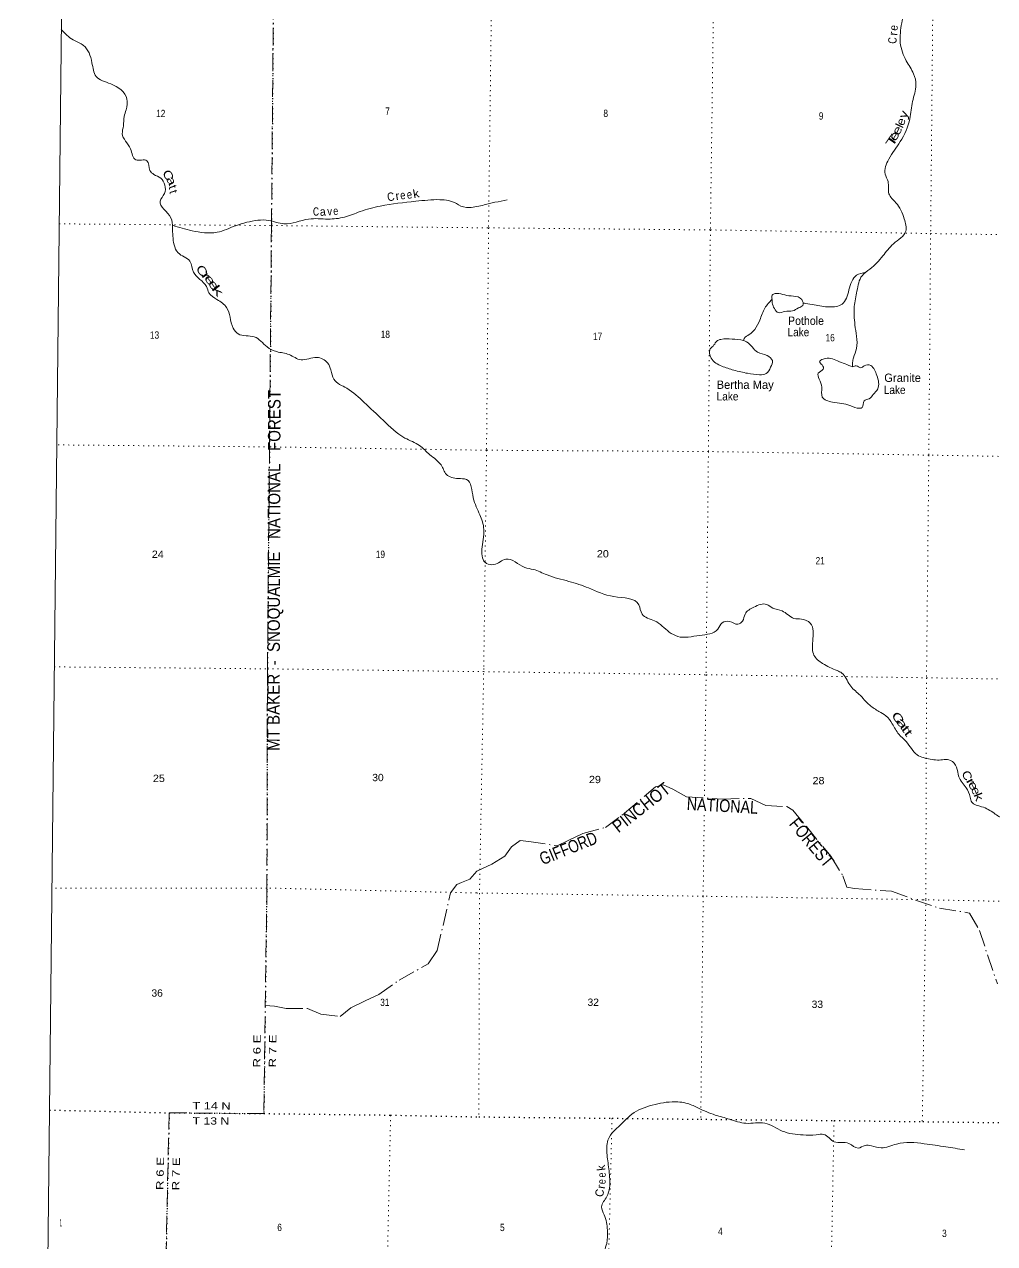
# Model space of a CAD drawing. Header units: feet. Extents: x -252658 to 9, y -366365 to -181930.
# Drawn here: x -252658 to -229425, y -313690 to -284486 of the extents above; entities that cross this region are included whole.
import ezdxf
from ezdxf.enums import TextEntityAlignment as Align

# ---------------------------------------------------------------- set-up
doc = ezdxf.new("R2010")
doc.units = ezdxf.units.FT
doc.header["$LTSCALE"] = 80
doc.linetypes.add('DOT_DASHED', pattern=[7.7, 5, -1.2, 0.3, -1.2])
doc.linetypes.add('DOTTED', pattern=[1.5, 0.3, -1.2])
for name, color, linetype, lineweight in [('39', 7, 'Continuous', 13), ('4', 7, 'Continuous', 13), ('44', 7, 'DOT_DASHED', 13), ('6', 7, 'DOTTED', 25), ('7', 7, 'DOTTED', 13)]:
    doc.layers.add(name, color=color, linetype=linetype, lineweight=lineweight)
doc.layers.add('41', color=7, linetype='Continuous')

msp = doc.modelspace()

# ---------------------------------------------------------------- linework, layer by layer
at = {"layer": '39'}
for points in [[(-233092.59, -280577.29), (-233080.39, -280806.7), (-233046.51, -281086.58), (-232995.45, -281477.23), (-232891.57, -281797.93), (-232658.83, -282087.54), (-232294.07, -282450.67), (-232090.01, -282806.41), (-231868.98, -283053.67), (-231757.15, -283384.49), (-231669.01, -283664.83), (-231606.04, -284073.69), (-231649.31, -284451.48), (-231683.38, -284931.94), (-231542.17, -285357.55), (-231365.91, -285672.82), (-231307.77, -285934.81), (-231391.39, -286332.37), (-231455.05, -286746.2), (-231684.59, -287295.41), (-231961.31, -287717.49), (-232044.58, -288070.81), (-231977.74, -288252.41), (-231955.99, -288542.24), (-231788.95, -288756.87), (-231589.17, -289144.75), (-231553.39, -289438.73), (-231849.24, -289741.98), (-232102.78, -290031.5), (-232410.79, -290346.72), (-232598.96, -290506.05), (-232720.51, -290873.12), (-232785.84, -291244.7), (-232769.33, -291683.34), (-232733.39, -291957.2), (-232731.78, -292252.9), (-232803.88, -292469.53), (-232826.93, -292586), (-232825.76, -292688.6)], [(-251773.5, -284611.02), (-251487.54, -284859.47), (-251245.47, -284990.25), (-251039.87, -285404.33), (-250940.06, -285731.03), (-250589.88, -285911), (-250202.99, -286270.29), (-250221.21, -286533.64), (-250268.74, -286694.16), (-250286.64, -286917.28), (-250314.28, -287104.11), (-250118.34, -287469.84), (-249987.83, -287728.41), (-249724.78, -287750.74), (-249650.35, -287986.71), (-249556.67, -288080.03), (-249394.64, -288169.9), (-249305.22, -288538.75), (-249405.13, -288716.93), (-249149.22, -289121.39), (-249110.91, -289351.02), (-249072.08, -289763.7), (-248979.2, -289955.57), (-248693.54, -290161.14), (-248609.24, -290419.32), (-248298.6, -290765.9), (-248237.56, -290919.28), (-248045.94, -291075.78), (-247816.45, -291270.82), (-247733.9, -291496.8), (-247655.71, -291764.98), (-247538.26, -291900.74), (-247155.03, -291970.35), (-246847.54, -292210.3), (-246615.39, -292324.9), (-246320.58, -292395.78), (-246034.26, -292520.89), (-245651.99, -292461.76), (-245397.88, -292594.65), (-245318.89, -292764.28), (-245244.36, -292988.18), (-244938.66, -293201.96), (-244521.45, -293539.38), (-244066.82, -293969.65), (-243547.84, -294394.42), (-243195.65, -294574.4), (-242950.29, -294793.71), (-242681.02, -295039.37), (-242550.23, -295263.75), (-242269.74, -295364.67), (-242074.99, -295384.42), (-241907.78, -295824.33), (-241752.35, -296229.95), (-241656.8, -296586.78), (-241589.08, -297397.98), (-241416.49, -297425.58), (-241130.07, -297293.23), (-240675.58, -297494.18), (-240473.02, -297542.16), (-240142.54, -297673.68), (-239617.33, -297826.95), (-239148.42, -297985.79), (-238541.25, -298192.06), (-237944.07, -298390.2), (-237867.51, -298612.1), (-237567.4, -298771.53), (-237215.95, -299042.02), (-237013.86, -299146.31), (-236489.19, -299120.56), (-236053.94, -298971.36), (-235948.22, -298821.39), (-235773.14, -298788.67), (-235570.71, -298852.73), (-235463.61, -298779.21), (-235397.94, -298610.8), (-235193.64, -298445.57), (-234881.66, -298381.83), (-234739.67, -298465.49), (-234515.18, -298533.77), (-234229.29, -298713.19), (-234052.59, -298728.76), (-233840.4, -298827.1), (-233779.63, -299260.07), (-233750.23, -299596.24), (-233544.86, -299793.08), (-233194.62, -299965), (-233082.56, -300022.27), (-232894.01, -300309.49), (-232672.77, -300530.6), (-232415.71, -300794.26), (-232195.91, -300944.96)], [(-249114.5, -289298.69), (-248643.34, -289427.37), (-248044.86, -289466.61), (-247601.5, -289309.44), (-247331.57, -289227.23), (-246804.75, -289183.4), (-246441.69, -289262.89), (-245852.01, -289149.19), (-245389.84, -289149.06), (-244991.59, -289102.14), (-244616.77, -288970.53), (-244135.44, -288837.81), (-243286.54, -288724.28), (-242707.51, -288684.91), (-242312.42, -288778.76), (-242266.09, -288809.43), (-242005.74, -288871.86), (-241645.55, -288810.53), (-241389.85, -288748.32), (-241093.99, -288690.47)], [(-232507.1, -290423.81), (-232729.48, -290494.89), (-232913.21, -290847.36), (-233076.74, -291187.93), (-233380.7, -291253.76), (-233744, -291204.43), (-233952.69, -291168.48), (-234004.17, -291160.67)], [(-234757.13, -291074.1), (-234926.18, -291282.97), (-235049.08, -291569.57), (-235169.45, -291791.83), (-235299.06, -291915.45), (-235420.41, -292010.98), (-235436.84, -292055.09)], [(-234755.64, -291069.18), (-234750.85, -290974.68), (-234643.98, -290929.32), (-234451.39, -290967.15), (-234244.64, -290995.04), (-234040.37, -291079.23), (-234021.4, -291216.17), (-234120.36, -291277.69), (-234263.61, -291348.9), (-234450.6, -291363.41), (-234599.52, -291390.32), (-234699.21, -291294.94), (-234748.31, -291155.73), (-234757.65, -291069.28)], [(-235436.84, -292055.09), (-235711.87, -292022.6), (-235981.19, -292030.38), (-236080.01, -292073.8), (-236145.06, -292165.78), (-236234.25, -292261.58), (-236209.94, -292483.05), (-235960.29, -292670.21), (-235669.74, -292769.21), (-235338.8, -292844.41), (-235053.73, -292876.99), (-234894.76, -292850.17), (-234789, -292694.17), (-234747.54, -292537.62), (-234873.17, -292419.9), (-235103.58, -292337.49), (-235233.16, -292211.69), (-235362.79, -292091.92), (-235436.84, -292055.09)], [(-232825.76, -292688.6), (-233184.29, -292546.78), (-233529.55, -292503.64), (-233616.5, -292569.28), (-233554.82, -292644.23), (-233527.51, -292745.03), (-233646.84, -292840.58), (-233623.88, -292981.57), (-233565.21, -293179.19), (-233551.04, -293412.64), (-233306.88, -293533.38), (-232889.59, -293615.35), (-232648.99, -293679.73), (-232600.65, -293666.06), (-232549.11, -293505.57), (-232428.11, -293452.28), (-232334.86, -293352.5), (-232223.23, -293216.66), (-232201.91, -293065.98), (-232246.71, -292892.61), (-232301.92, -292763.41), (-232391.46, -292656.05), (-232550.31, -292668.79), (-232629.02, -292710.37), (-232741.17, -292665.17), (-232825.77, -292687.72)], [(-232195.91, -300944.96), (-232027.95, -301046.95), (-231874.8, -301239.33), (-231718.1, -301490.08), (-231542.7, -301664.54), (-231280.05, -301982.56), (-230967.41, -302083.76), (-230792.78, -302107.36), (-230483.4, -302116), (-230338.04, -302278.14), (-230281.63, -302505.92), (-230104.97, -302772.92), (-230008.31, -302992.98), (-229969.12, -303116.01), (-229736.92, -303224.58), (-229436.77, -303379.98), (-229178.66, -303514.92), (-228765.8, -303647.13), (-228765.84, -303651.16), (-228317.7, -303892.29), (-228293.54, -303904.8)], [(-230145.61, -311442.02), (-230595.15, -311371.85), (-231108.94, -311297.12), (-231772.12, -311305.6), (-232142.6, -311397.02), (-232373.27, -311346.8), (-232527.92, -311337.45), (-232693.22, -311402.43), (-232913.34, -311289.95), (-233264.66, -311250.78), (-233514.39, -311073.67), (-233701.36, -311084.16), (-234010.83, -311087.59), (-234510.4, -310992.86), (-234926.84, -310806.3), (-235380.98, -310808.51), (-235772.02, -310710.67), (-236116.81, -310609.2), (-236519.36, -310444.89), (-236777.67, -310334.09), (-237149.09, -310294.75), (-237690.42, -310392.77), (-238162.56, -310630.17), (-238320.55, -310783.72), (-238685.75, -311213.11), (-238704.71, -311566.97), (-238657.55, -311943.51), (-238641.13, -312146.81), (-238708.79, -312558.59), (-238837.44, -312810.95), (-238776.67, -312996.52), (-238697.31, -313367.3), (-238713.95, -313682.96), (-238815.46, -314056.23), (-238765.58, -314591.71), (-238827.84, -315079.97), (-239063.32, -315619.07), (-239229.57, -316046.11), (-239295.58, -316254.75), (-239320.62, -316369.19), (-239304.23, -316576.51), (-239260.3, -316856.47), (-239206.42, -317148.59), (-239066.16, -317443.45), (-239105.7, -317610.07), (-239242.41, -317864.37), (-239433.66, -318154.42), (-239466.03, -318427.71), (-239367.8, -318702.1), (-239409.22, -318852.61), (-239500.84, -318998.67), (-239578.22, -319124.74), (-239693.77, -319369.91)]]:
    msp.add_spline(points, degree=3, dxfattribs=at)
at = {"layer": '4'}
msp.add_lwpolyline([(-250643.67, -181929.5), (-219314.25, -182252.72), (-187984.41, -182532.85), (-156654.22, -182769.88), (-125323.73, -182963.82), (-93993.01, -183114.65), (-62662.1, -183222.4), (-31331.08, -183287.04), (0, -183308.59), (0, -366365.25), (-31582.88, -366343.53), (-63165.71, -366278.36), (-94748.41, -366181.36), (-126330.93, -366017.71), (-157913.21, -365822.21), (-189495.2, -365583.27), (-221076.82, -365300.9), (-252658.03, -364975.08)], close=True, dxfattribs=at)
msp.add_lwpolyline([(-250643.67, -181929.5), (-219314.25, -182252.72), (-187984.41, -182532.85), (-156654.22, -182769.88), (-125323.73, -182963.82), (-93993.01, -183114.65), (-62662.1, -183222.4), (-31331.08, -183287.04), (0, -183308.59), (0, -366365.25), (-31582.88, -366343.53), (-63165.71, -366278.36), (-94748.41, -366181.36), (-126330.93, -366017.71), (-157913.21, -365822.21), (-189495.2, -365583.27), (-221076.82, -365300.9), (-252658.03, -364975.08)], close=True, dxfattribs=at)
at = {"layer": '44'}
for points in [[(-246639.45, -273537.35), (-246674.27, -275460.71), (-246669.33, -278751.04), (-246695.89, -283972.59), (-246741.43, -289304.62), (-246788.74, -294606.46), (-246838.17, -299922.36), (-246850.72, -305172.3), (-246923.14, -310574.4), (-249191.62, -310557.28), (-249313.61, -316146.13), (-249369.26, -319266.89)], [(-246889.1, -307986.14), (-246672.66, -308004.07), (-246388.3, -308060.18), (-245880.98, -308059.76), (-245557.03, -308190.28), (-245098.24, -308250.27), (-244840.17, -308044.81), (-244496.09, -307871.47), (-244168.2, -307720.28), (-243684.61, -307377.79), (-242990.16, -306990.86), (-242773.39, -306666.71), (-242451.14, -305286.04), (-242301.41, -305088.72), (-242190.8, -305042.34), (-241993.71, -304957.67), (-241826.01, -304772.4), (-241463.9, -304601.06), (-241151.8, -304411.65), (-240991.86, -304188.15), (-240788.26, -304031.03), (-240579.88, -304055), (-239900.85, -304163.1), (-239635.27, -304034.09), (-239287.24, -303868.8), (-238742.83, -303723.47), (-238289.3, -303379), (-237549.09, -302750.56), (-237360.27, -302702.11), (-237128.39, -302808.56), (-236800.78, -302991.41), (-235942.89, -303041), (-235263, -303024.33), (-234903.23, -303195.08), (-234404.12, -303222.83), (-234258.34, -303311.25), (-233932.12, -303697.33), (-233347.48, -304413.2), (-233057.89, -304877.79), (-232963.49, -305149.37), (-232783.27, -305185.44), (-231895.39, -305249.09), (-231317.32, -305459.89), (-230745.16, -305654.61), (-230026.07, -305770.72), (-229790.31, -306189.07), (-229359.88, -307464.48)]]:
    msp.add_lwpolyline(points, dxfattribs=at)
at = {"layer": '6'}
for points in [[(-246677.9, -275662.64), (-246669.33, -278751.04), (-246695.89, -283972.59), (-246741.43, -289304.62), (-246788.74, -294606.46), (-246838.17, -299922.36), (-246853.51, -305246.6), (-246923.14, -310574.4)], [(-252058.43, -310489.31), (-249191.62, -310557.28), (-246923.14, -310574.4), (-243889.23, -310612.05), (-241775.68, -310654.01), (-238587.01, -310686.93), (-236461.25, -310710.89), (-233270.56, -310741.82), (-231146.82, -310767.78), (-227976.3, -310808.59), (-225858.56, -310830.48), (-222746.15, -310850.69), (-220552.8, -310878.97)], [(-249191.62, -310557.28), (-249313.61, -316146.13), (-249369.26, -319266.89)]]:
    msp.add_lwpolyline(points, dxfattribs=at)
at = {"layer": '7'}
for points in [[(-241367.32, -273593.61), (-241431.29, -278811.3), (-241473.86, -284024.67), (-241543.54, -289360.52), (-241591.05, -294686.5), (-241658.39, -299915.9), (-241760.06, -305295.58), (-241775.68, -310654.01)], [(-236072.23, -273648.88), (-236120.36, -278803.79), (-236157.32, -284069.51), (-236231.06, -289409.34), (-236278.42, -294717.22), (-236334.12, -300063.24), (-236373.3, -303056.31)], [(-230779.51, -276640.46), (-230818.25, -278892.75), (-230905.25, -284133.91), (-230957.07, -289496.06), (-231000.4, -294803.96), (-231055.99, -300135.91), (-231073.31, -305456.1), (-231156.87, -310767.69)], [(-251824.85, -289263.77), (-246741.43, -289304.62), (-241543.54, -289360.52), (-236231.06, -289409.34), (-230957.07, -289496.06), (-225664.95, -289578.9), (-220348.5, -289662.39)], [(-220399.67, -294976.04), (-225736.49, -294894.62), (-231000.4, -294803.96), (-236278.42, -294717.22), (-241591.05, -294686.5), (-246788.74, -294606.46), (-251883.12, -294558.39)], [(-251941.64, -299875.9), (-246838.17, -299922.36), (-241662.48, -299990.14), (-236334.12, -300063.24), (-231055.99, -300135.91), (-225761.92, -300224.8), (-220450.67, -300273.63)], [(-236378.18, -303429.51), (-236403.57, -305368.91), (-236461.25, -310710.89)], [(-220501.85, -305588.8), (-225833.64, -305562.64), (-231147.55, -305452.01), (-236403.57, -305368.91), (-241834.3, -305291.49), (-246850.72, -305172.3), (-251999.94, -305174.86)], [(-243889.23, -310612.05), (-244009.07, -316182.82), (-244064.18, -319324.01)], [(-238587.01, -310686.93), (-238720.78, -316241.49), (-238746.4, -319380.03)], [(-233270.56, -310741.82), (-233376.16, -316292.59), (-233401.1, -319435.1)]]:
    msp.add_lwpolyline(points, dxfattribs=at)

# ---------------------------------------------------------------- texts
at = {"layer": '41'}
for s, rotation, p in [('r', 84.483, (-231756.61, -284716.44)), ('t', 285.556, (-249184.51, -288521.31)), ('k', 97.046, (-238749.77, -311863.58))]:
    msp.add_text(s, height=200, rotation=rotation, dxfattribs=at).set_placement(p, align=Align.CENTER)
for s, rotation, width, p in [('e', 82.864, 0.9, (-231746.63, -284579.48)), ('C', 86.13, 0.8, (-231773.64, -284877.55)), ('e', 71.099, 1.15, (-231575.5, -286848.53)), ('y', 68.596, 1.3, (-231513.32, -286679.98)), ('e', 59.127, 1.5, (-231744.79, -287208.88)), ('e', 63.594, 1.4, (-231670.32, -287069.45)), ('l', 63.594, 1.1, (-231613.8, -286958.13)), ('T', 55.534, 1.85, (-231801.11, -287327.01)), ('C', 300.39, 1.35, (-249300.43, -288149.16)), ('a', 294.749, 1.4, (-249227.08, -288274.03)), ('t', 289.47, 1.05, (-249198.13, -288411.93)), ('C', 9.975, 0.9, (-243867.96, -288711.91)), ('e', 6.271, 0.85, (-243586.07, -288674.76)), ('e', 6.271, 0.85, (-243427.66, -288658.72)), ('k', 10.247, 1.1, (-243262.59, -288635.8)), ('r', 9.389, 1.05, (-243709.1, -288692.59)), ('C', 0.84, 0.75, (-245674.11, -289068.19)), ('a', 5.064, 0.95, (-245505.6, -289068.96)), ('v', 2.853, 0.85, (-245343.04, -289062.45)), ('e', 3.339, 0.8, (-245197.74, -289053.39)), ('C', 303.607, 1.4, (-248489.09, -290439.76)), ('r', 306.354, 1.9, (-248381.71, -290566.03)), ('e', 306.622, 1.7, (-248291.57, -290666.73)), ('e', 303.738, 1.6, (-248206.18, -290782.58)), ('k', 307.215, 1.95, (-248111.11, -290921.16)), ('C', 307.672, 1.55, (-231820.05, -301159.11)), ('a', 307.907, 1.85, (-231723.14, -301286.58)), ('t', 309.484, 1.75, (-231630.81, -301422.8)), ('t', 307.918, 1.7, (-231566.01, -301519.05)), ('C', 294.921, 1.2, (-230174.64, -302518.73)), ('r', 298.649, 1.6, (-230082.73, -302663.6)), ('e', 297.162, 1.4, (-230020.89, -302765.02)), ('e', 290.572, 1.2, (-229963.61, -302879.21)), ('k', 291.368, 1.4, (-229900.89, -303023.54)), ('e', 85.857, 0.8, (-238739.32, -312212.82)), ('e', 93.802, 0.8, (-238736.22, -312041.28)), ('C', 78.954, 0.95, (-238787.57, -312494.46)), ('r', 80.952, 1.05, (-238753.75, -312341.98))]:
    msp.add_text(s, height=200, rotation=rotation, dxfattribs=dict(at, width=width)).set_placement(p, align=Align.CENTER)
for s, width, p in [('Pothole', 0.95, (-234372.89, -291684.79)), ('Lake', 0.9, (-234384.72, -291956.79)), ('Lake', 0.9, (-232079.28, -293340.49)), ('Lake', 0.9, (-236081.28, -293494.24))]:
    msp.add_text(s, height=200, dxfattribs=dict(at, width=width)).set_placement(p)
for s, p in [('Granite', (-232067.46, -293050.75)), ('Bertha May', (-236081.28, -293216.31))]:
    msp.add_text(s, height=200, dxfattribs=at).set_placement(p)
at = {"layer": '44'}
for s, rotation, width, p in [('MT BAKER  -  SNOQUALMIE   NATIONAL   FOREST', 89.835, 0.9, (-246547.56, -301887.93)), ('PINCHOT', 38.331, 0.9, (-238432.12, -303864.47)), ('NATIONAL', 356.692, 0.85, (-236802.82, -303299.41)), ('FOREST', 309.696, 0.85, (-234364.51, -303647.03)), ('GIFFORD', 21.909, 0.8, (-240247.64, -304627.59))]:
    msp.add_text(s, height=300, rotation=rotation, dxfattribs=dict(at, width=width)).set_placement(p)
at = {"layer": '6'}
for s, rotation, width, p in [('R 6 E', 89.251, 1.35, (-247007.75, -309472.95)), ('R 7 E', 89.251, 1.35, (-246632.61, -309471.49)), ('T 14 N', 359.568, 1.3, (-248633.87, -310472.22)), ('T 13 N', 359.568, 1.25, (-248630.23, -310835.71)), ('R 6 E', 88.75, 1.35, (-249329.8, -312407.7)), ('R 7 E', 88.75, 1.35, (-248949.35, -312416.14))]:
    msp.add_text(s, height=175, rotation=rotation, dxfattribs=dict(at, width=width)).set_placement(p)
at = {"layer": '7'}
for s, width, p in [('7', 0.85, (-244016.04, -286650.08)), ('12', 0.85, (-249503.69, -286708.05)), ('8', 0.85, (-238793.08, -286704.43)), ('9', 0.85, (-233635.44, -286768.04)), ('13', 0.85, (-249652.44, -292014.84)), ('18', 0.85, (-244125.76, -291997.9)), ('17', 0.85, (-239042.15, -292045.42)), ('16', 0.85, (-233473.83, -292077.68)), ('24', 1.1, (-249606.27, -297265.32)), ('19', 0.85, (-244243.71, -297267.87)), ('20', 1.1, (-238949.17, -297254.23)), ('21', 0.85, (-233712.46, -297418.48)), ('25', 1.1, (-249580.28, -302632.64)), ('30', 1.05, (-244328.05, -302613.14)), ('29', 1.1, (-239139.01, -302660.59)), ('28', 1.1, (-233785.29, -302687.01)), ('36', 1.05, (-249615.28, -307774.73)), ('31', 0.85, (-244138.22, -307997.29)), ('32', 1.05, (-239172.77, -307995.5)), ('33', 1.05, (-233806.74, -308043.61)), ('1', 0.4, (-251817.6, -313275)), ('6', 0.85, (-246602.41, -313388.91)), ('5', 0.85, (-241268.57, -313390.06)), ('4', 0.85, (-236048.67, -313482.8)), ('3', 0.85, (-230683.15, -313530.63))]:
    msp.add_text(s, height=175, dxfattribs=dict(at, width=width)).set_placement(p)

doc.saveas('drawing.dxf')
